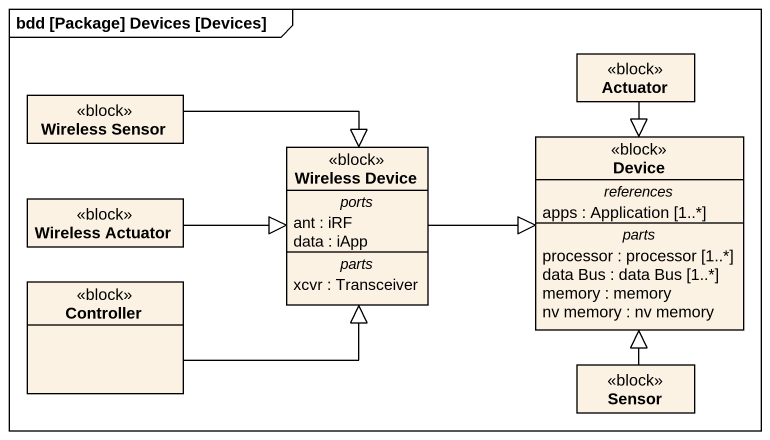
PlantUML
@startuml
mainframe bdd [Package] Devices [Devices]
hide circle
hide empty members
class "Wireless Sensor" as Wireless_Sensor <<block>>
class Actuator <<block>>
class "Wireless Device" as Wireless_Device <<block>> {
  -- ports --
  ant : iRF
  data : iApp
  -- parts --
  xcvr : Transceiver
}
class Device <<block>> {
  -- references --
  apps : Application [1..*]
  -- parts --
  processor : processor [1..*]
  data Bus : data Bus [1..*]
  memory : memory
  nv memory : nv memory
}
class "Wireless Actuator" as Wireless_Actuator <<block>>
class Controller <<block>>
class Sensor <<block>>
Wireless_Sensor -right-|> Wireless_Device
Actuator --|> Device
Wireless_Device -right-|> Device
Wireless_Actuator -right-|> Wireless_Device
Controller -right-|> Wireless_Device
Sensor -up-|> Device
@enduml
